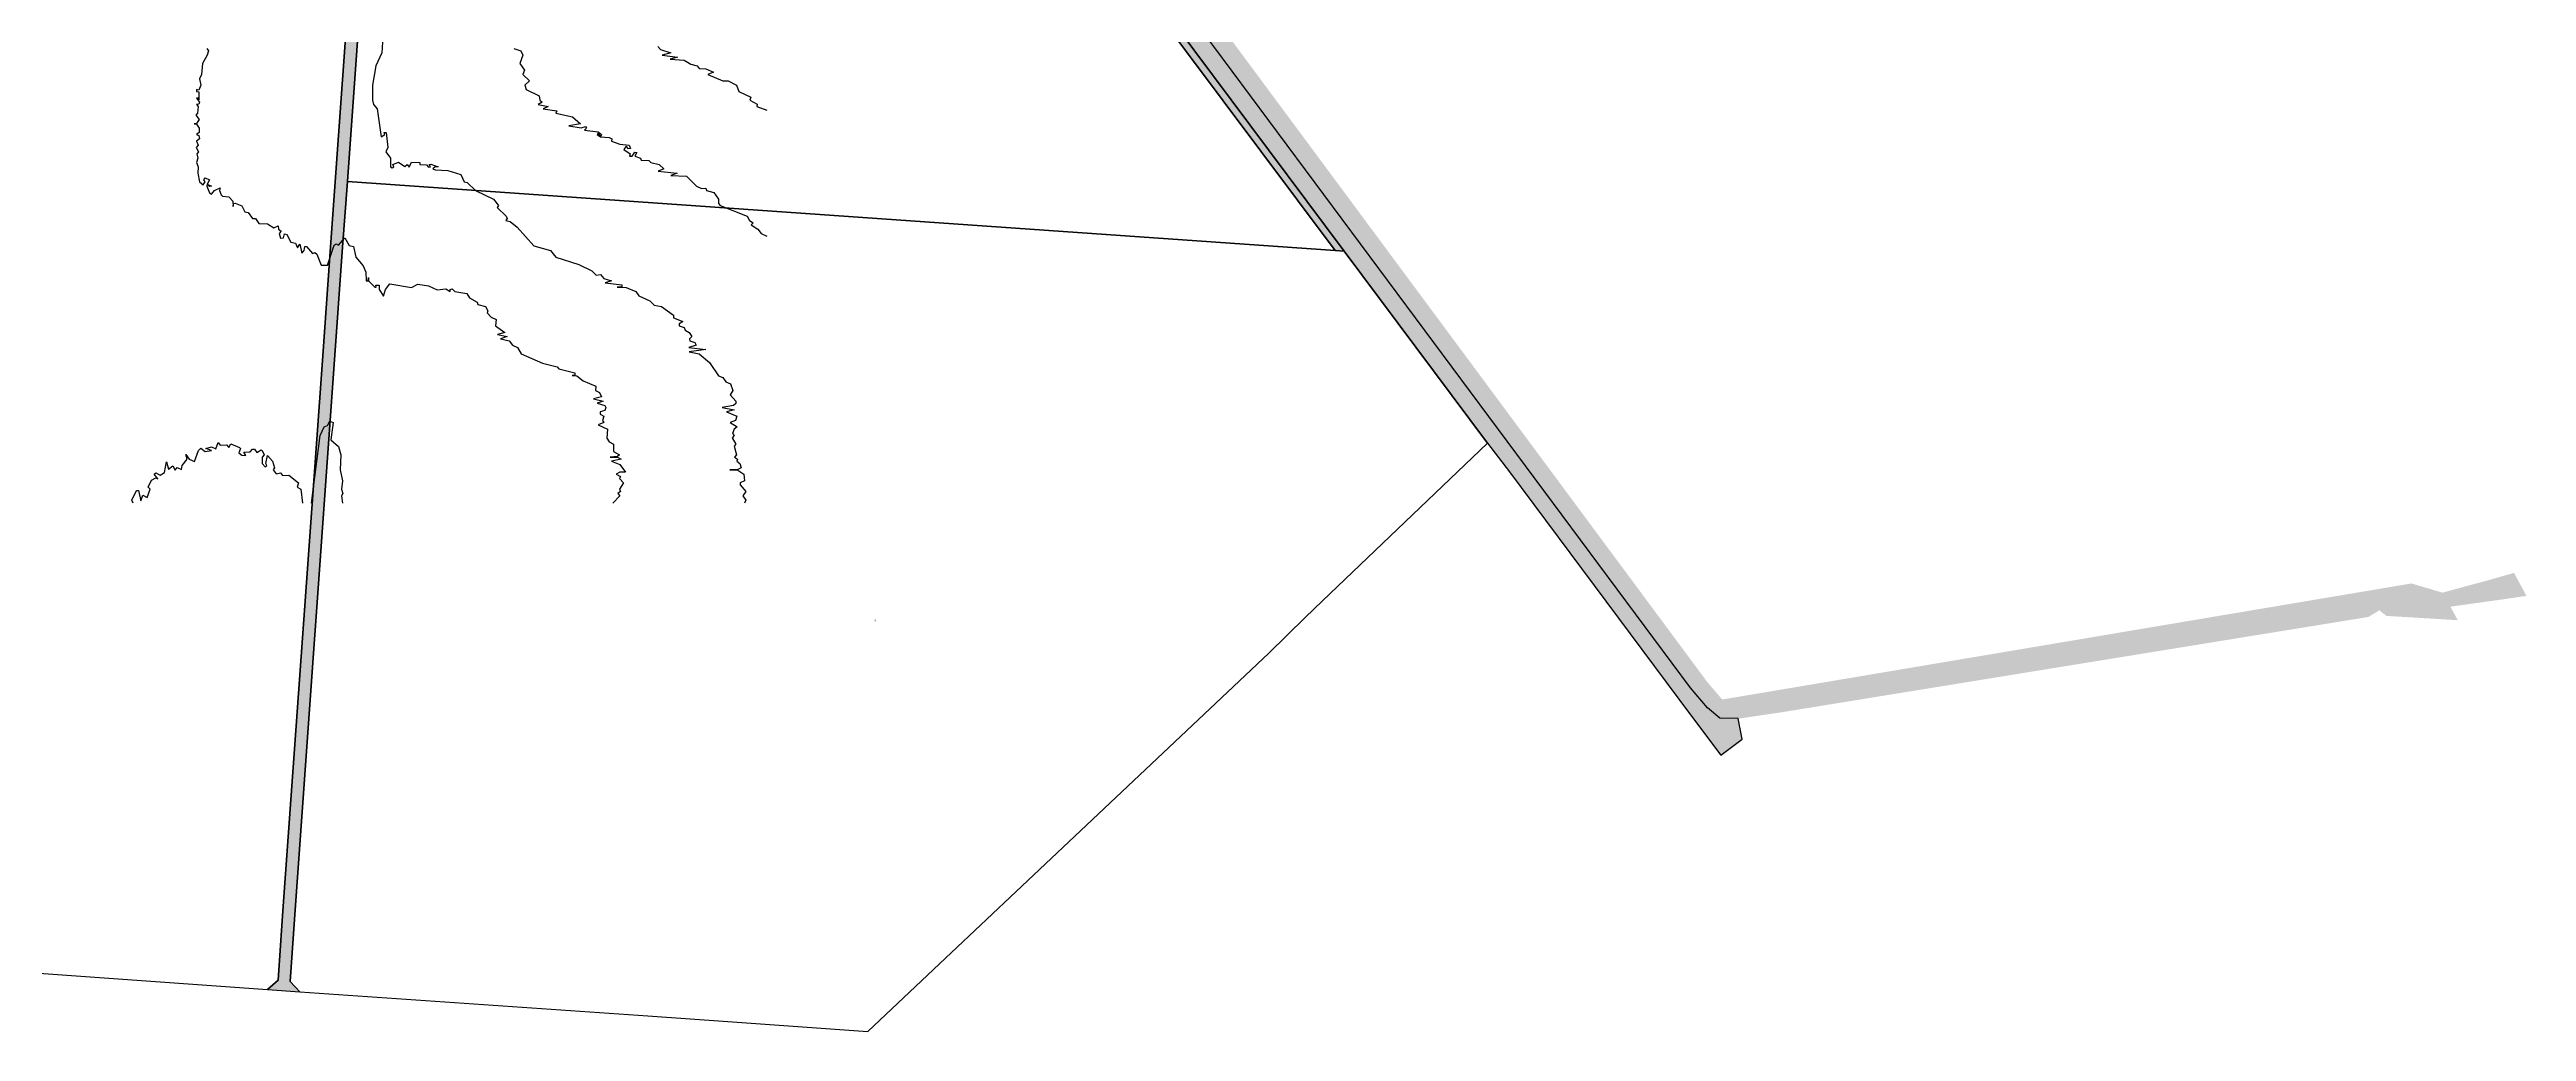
# Model space of a CAD drawing. Header units: millimetres. Extents: x 238 to 3518, y -74 to 2735.
# Drawn here: x 2365 to 3518, y 568 to 1025 of the extents above; entities that cross this region are included whole.
import ezdxf
from ezdxf.enums import TextEntityAlignment as Align

# ---------------------------------------------------------------- set-up
doc = ezdxf.new("R2010")
doc.units = ezdxf.units.MM
for name, color, linetype in [('LP_Flurstueck_bez', 7, 'Continuous'), ('LP_Flurstuecke', 8, 'Continuous'), ('LP_Topographie_Hoehenlinien', 8, 'Continuous'), ('LP_Verkehr_Gewaesser', 150, 'Continuous'), ('LP_Verkehr_Wege_Plaetze', 252, 'Continuous')]:
    doc.layers.add(name, color=color, linetype=linetype)
doc.styles.get("Standard").update_dxf_attribs({"font": 'arial.ttf'})

msp = doc.modelspace()

# ---------------------------------------------------------------- hatches: boundary and pattern name
at = {"layer": 'LP_Verkehr_Gewaesser'}
for points in [[(2545, 1510.8), (2656.3, 1361.8), (2898.3, 1038), (2905.1, 1028.7), (2907, 1026.2), (3128.9, 727.9), (3136.7, 718.5), (3142.5, 713.7), (3151.1, 713.5), (3170.8, 716.4), (3444.4, 760.8), (3449.5, 763.9), (3452.8, 761.3), (3486, 759.3), (3482.6, 765.6), (3502.7, 768.4), (3518, 770.6), (3512.2, 781.3), (3499.9, 777.8), (3494.3, 776.3), (3478.9, 772.1), (3464.5, 776.4), (3355.1, 758), (3143.6, 722.4), (3136.6, 730.6), (2913.4, 1031.5), (2905.9, 1041.2), (2898.1, 1051.4), (2694.3, 1323.7), (2597.2, 1453.4), (2591.8, 1460.6), (2550.9, 1515.1), (2549.9, 1514.3), (2547.1, 1512.3)], [(2543.5, 1493.2), (2581.1, 1442.9), (2607.8, 1407.1), (2678.2, 1312.9), (2725.2, 1250), (2859.2, 1070.7), (2963.4, 931.2), (2967.6, 930.9), (2546.8, 1494.2)]]:
    msp.add_hatch(color=150, dxfattribs=at).paths.add_polyline_path(points)
at = {"layer": 'LP_Verkehr_Wege_Plaetze'}
for points in [[(2535.8, 1504.3), (2546.8, 1494.2), (2967.6, 930.9), (3034.3, 841.6), (3044.5, 828.3), (3128.9, 715.3), (3143, 696.5), (3148.5, 700.7), (3152.9, 704), (3151.1, 713.5), (3142.5, 713.7), (3136.7, 718.5), (3128.9, 727.9), (2907, 1026.2), (2905.1, 1028.7), (2898.3, 1038), (2656.3, 1361.8), (2545, 1510.8), (2539.1, 1506.6)], [(2466.4, 587.5), (2481.4, 586.5), (2477, 591.3), (2479.5, 626.8), (2497.5, 878.3), (2501.4, 932.8), (2503.6, 963.3), (2525.1, 1263.9), (2529.4, 1323.3), (2535.7, 1411.5), (2537.9, 1442.7), (2538.2, 1445.9), (2540.5, 1453.3), (2543.5, 1493.2), (2546.8, 1494.2), (2535.8, 1504.3), (2532.5, 1446.3), (2532.3, 1443), (2512.8, 1170.8), (2510.9, 1151.9), (2510.8, 1142.5), (2495.8, 933), (2491.8, 877.9), (2473.6, 624.1), (2471.3, 591.8)]]:
    msp.add_hatch(color=252, dxfattribs=at).paths.add_polyline_path(points)

# ---------------------------------------------------------------- linework, layer by layer
at = {"layer": 'LP_Flurstuecke', "color": 8}
for points in [[(2535.8, 1504.3), (2546.8, 1494.2), (2967.6, 930.9), (3034.3, 841.6), (3044.5, 828.3), (3128.9, 715.3), (3143, 696.5), (3148.5, 700.7), (3152.9, 704), (3151.1, 713.5), (3142.5, 713.7), (3136.7, 718.5), (3128.9, 727.9), (2907, 1026.2), (2905.1, 1028.7), (2898.3, 1038), (2656.3, 1361.8), (2545, 1510.8), (2539.1, 1506.6)], [(2543.5, 1493.2), (2581.1, 1442.9), (2607.8, 1407.1), (2678.2, 1312.9), (2725.2, 1250), (2859.2, 1070.7), (2963.4, 931.2), (2967.6, 930.9), (2546.8, 1494.2)], [(2503.6, 963.3), (2963.4, 931.2), (2859.2, 1070.7), (2725.2, 1250), (2525.1, 1263.9)], [(2477, 591.3), (2481.4, 586.5), (2643.4, 575.2), (2680.7, 572.6), (2745.9, 568), (2779.2, 599.4), (2812.2, 630.5), (2932.5, 744), (2949.4, 760.6), (2957.5, 768.3), (3034.3, 841.6), (2967.6, 930.9), (2963.4, 931.2), (2503.6, 963.3), (2501.4, 932.8), (2497.5, 878.3), (2479.5, 626.8)]]:
    msp.add_lwpolyline(points, close=True, dxfattribs=at)
for points in [[(2510.8, 1142.5), (2495.8, 933), (2491.8, 877.9), (2473.6, 624.1), (2471.3, 591.8), (2466.4, 587.5), (2481.4, 586.5), (2477, 591.3), (2479.5, 626.8), (2497.5, 878.3), (2501.4, 932.8), (2503.6, 963.3), (2525.1, 1263.9)], [(2351.2, 595.8), (2466.4, 587.5), (2471.3, 591.8), (2473.6, 624.1), (2491.8, 877.9), (2495.8, 933), (2510.8, 1142.5), (2510.9, 1151.9), (2509.8, 1157.7), (2507.1, 1162.8), (2502.8, 1167.2), (2497.3, 1170.3), (2488.8, 1173.6), (2480.4, 1175.7), (2459.1, 1179.5), (2393.6, 1187.2), (2367.8, 1190.3), (2284.2, 1198.4)]]:
    msp.add_lwpolyline(points, dxfattribs=at)
at = {"layer": 'LP_Topographie_Hoehenlinien', "color": 8}
for points in [[(2520, 1028.2), (2519.6, 1023.2), (2516.8, 1017.2), (2515.3, 1008.2), (2515.3, 1001.2), (2515.7, 999.2), (2517.4, 997.2), (2519.4, 984.2), (2521, 985.2), (2520.7, 986.2), (2521.7, 986.2), (2522.4, 979.2), (2521.5, 977.2), (2523.7, 974.2), (2523.7, 970.2), (2524.4, 969.8), (2525.2, 970.2), (2524.7, 971.2), (2527.4, 972.3), (2530.4, 970.3), (2531.4, 971.2), (2532.4, 970), (2533.4, 972.4), (2537.4, 972.2), (2537.4, 971.2), (2540.4, 971.1), (2541.4, 970), (2542.3, 970.2), (2541.7, 971.2), (2542.4, 971.4), (2545.9, 970.2), (2544.4, 970.2), (2543.3, 969.2), (2544.4, 968.8), (2550.4, 968.5), (2556.4, 966.7), (2558, 963.2), (2559.4, 962.9), (2563.2, 959.2), (2571.6, 955.2), (2573.9, 952.2), (2573.4, 951.2), (2577.5, 947.2), (2578, 946.2), (2577.4, 945.2), (2579.4, 944.8), (2582.7, 942.2), (2590.4, 933.5), (2598.2, 931.2), (2600.7, 928.2), (2611.4, 924.7), (2617.4, 921.8), (2619.4, 919.8), (2621.4, 920.1), (2623, 918.2), (2626.6, 917.2), (2623.6, 916.2), (2631.4, 915.3), (2631.4, 914.3), (2629.2, 914.2), (2633.4, 914.1), (2637.8, 912.2), (2639.3, 910.2), (2644.4, 907.8), (2646.4, 905.8), (2649.8, 905.2), (2655.4, 901.2), (2655.4, 900), (2659.7, 898.2), (2658, 897.2), (2658, 896.2), (2660.4, 895.4), (2660.8, 894.2), (2662.7, 893.2), (2663.9, 891.2), (2662.8, 890.2), (2663, 889.2), (2665.4, 888.5), (2666, 887.2), (2662.6, 886.2), (2670.5, 885.2), (2662.7, 884.2), (2667.3, 883.2), (2672.2, 879.2), (2676.4, 872.9), (2678.4, 872.2), (2679.7, 870.2), (2682, 869.2), (2683, 866.2), (2681.8, 864.2), (2684.5, 861.2), (2684.4, 860.1), (2683.4, 859.1), (2678, 858.2), (2683.6, 857.2), (2680.1, 856.2), (2684.9, 854.2), (2684.3, 852.2), (2681.8, 851.2), (2685, 849.2), (2683.6, 848.2), (2682.9, 846.2), (2683.6, 845.2), (2682.7, 844.2), (2684.5, 841.2), (2683.7, 840.2), (2684.7, 836.2), (2683.8, 835.2), (2685.2, 834.2), (2684.9, 833.2), (2686.3, 832.2), (2686.9, 830.2), (2685.4, 829.4), (2681.6, 829.2), (2685.4, 829.1), (2688.2, 827.2), (2688.5, 824.2), (2686.5, 823.2), (2686.4, 822.2), (2689.1, 819.2), (2687.7, 817.2), (2689.1, 815.2), (2688.4, 813.7)], [(2648.1, 1026.2), (2649.4, 1024.7), (2654.1, 1023.2), (2650.1, 1022.2), (2657.3, 1021.2), (2653.8, 1020.2), (2660.4, 1019.8), (2663.4, 1017.9), (2666.5, 1017.2), (2667.4, 1016), (2670.4, 1015.8), (2674, 1014.2), (2671.4, 1013.2), (2678.4, 1010.2), (2680.8, 1010.2), (2684.7, 1008.2), (2685.8, 1005.2), (2691.4, 1002.6), (2690.9, 1001.2), (2694.4, 999.4), (2694.2, 998.2), (2698.9, 996.6)], [(2438.1, 1025.2), (2439, 1024.2), (2438.4, 1022.2), (2436.1, 1018.2), (2435.7, 1013.2), (2434.8, 1011.2), (2435.4, 1008.2), (2434.4, 1005.9), (2433.4, 1006.2), (2433.4, 1005.2), (2434.4, 1005), (2434.4, 1001.3), (2434.2, 1002.2), (2433.3, 1002.2), (2434.8, 1000.2), (2434.4, 999.4), (2433.4, 999.2), (2434.1, 998.2), (2433.9, 995.2), (2433.1, 994.2), (2434.6, 992.2), (2433.4, 990.4), (2432.3, 990.2), (2433.4, 990.1), (2434.6, 988.2), (2434.6, 986.2), (2433.3, 985.2), (2434.4, 984.7), (2434.8, 983.2), (2433.3, 982.2), (2434.2, 980.2), (2433.2, 979.2), (2434.3, 977.2), (2433.5, 976.2), (2434, 974.2), (2433.3, 972.2), (2434.2, 970.2), (2434, 967.2), (2434.8, 963.2), (2436.4, 961.8), (2437.4, 963.2), (2436.8, 964.2), (2437.4, 965), (2439.4, 964.2), (2438.4, 962.2), (2440.4, 961.2), (2439.4, 961.1), (2438.4, 962.2), (2438.1, 961.2), (2439.4, 958.1), (2440.4, 957.5), (2441.8, 959.2), (2444.4, 960.4), (2444, 959.2), (2444.8, 957.2), (2445.4, 956.5), (2448.4, 956.2), (2450.3, 954.2), (2450.4, 951.8), (2450.6, 953.2), (2451.4, 953.3), (2454.4, 952.1), (2455.8, 949.2), (2457.4, 948.9), (2459.4, 946.1), (2460.8, 946.2), (2462.4, 943.8), (2466.4, 943.6), (2469.4, 941.8), (2471.4, 942.7), (2471.6, 941.2), (2472.7, 940.2), (2471.9, 939.2), (2472.4, 937), (2473.9, 937.2), (2474.4, 939.1), (2475.4, 938.7), (2477.2, 935.2), (2479.4, 934.7), (2480.4, 932.5), (2481.4, 934.2), (2482.4, 930.1), (2483.5, 931.2), (2483.8, 933.2), (2484.6, 933.2), (2487.4, 929.8), (2488.4, 930.4), (2489.4, 929.5), (2491.4, 924.5), (2494.4, 924.5), (2497.4, 933.7), (2498.4, 934.4), (2499.4, 933.8), (2502.4, 937.2), (2504.4, 933.6), (2506.4, 933.2), (2507.6, 928.2), (2510.9, 924.2), (2512.2, 921.2), (2512.3, 917.2), (2513.2, 917.2), (2513.4, 918.7), (2513.5, 917.2), (2516.3, 914.2), (2517, 914.2), (2516.8, 915.2), (2518.4, 915.2), (2518.4, 913.2), (2520.4, 910), (2521.3, 913.2), (2523.4, 915.8), (2533.4, 914), (2536.4, 915.6), (2541.4, 914.8), (2545.4, 913), (2549.4, 913.4), (2551.4, 912.2), (2551.5, 913.2), (2552.4, 913.4), (2553.6, 912.2), (2559.2, 911.2), (2560.4, 909.2), (2564, 907.2), (2564.4, 906.2), (2567.9, 905.2), (2569, 903.2), (2568.6, 902.2), (2570.5, 900.2), (2572.9, 899.2), (2572.6, 896.2), (2576.9, 893.2), (2573.5, 892.2), (2577.9, 891.2), (2574.9, 890.2), (2578.9, 889.2), (2580.4, 887.2), (2582.8, 886.2), (2584.5, 883.2), (2594.4, 878.9), (2601.2, 877.2), (2602.1, 876.2), (2609.4, 874.4), (2609.4, 873.3), (2608.3, 873.2), (2610.4, 873), (2613.4, 870.7), (2619.3, 868.2), (2619.1, 866.2), (2621, 865.2), (2621.9, 863.2), (2618.1, 862.2), (2622.7, 861.2), (2619.9, 860.2), (2623.5, 859.2), (2623.9, 858.2), (2623.4, 856.8), (2621.3, 856.2), (2621.3, 855.2), (2622.9, 854.2), (2622.3, 852.2), (2623, 851.2), (2620.3, 850.2), (2624.7, 848.2), (2624.4, 844), (2625.4, 842.2), (2627.5, 841.2), (2627.4, 837.8), (2630.3, 836.2), (2629.4, 835.4), (2625.9, 835.2), (2629.4, 835.2), (2631.1, 834.2), (2626.5, 833.2), (2630.4, 831.8), (2633, 828.2), (2630.4, 828.2), (2628.7, 827.2), (2630.7, 826.2), (2630.2, 825.2), (2632.1, 823.2), (2630.3, 820.2), (2630.8, 819.2), (2629.5, 818.2), (2630.4, 817.1), (2627.2, 813.7)], [(2581.1, 1025.2), (2584.3, 1024.2), (2585.2, 1022.2), (2583.8, 1018.2), (2586, 1015.2), (2585.3, 1013.2), (2588.4, 1010.2), (2586.2, 1008.2), (2586.8, 1006.2), (2592.9, 1003.2), (2593.2, 1001.2), (2594.2, 1000.2), (2592.4, 999.2), (2597.1, 998.2), (2594.8, 997.2), (2601.1, 996.2), (2600.7, 995.2), (2608.4, 993.5), (2612.1, 990.2), (2606.7, 989.2), (2612.4, 988.3), (2614.4, 988.9), (2614.9, 988.2), (2613.9, 987.2), (2620.4, 986.5), (2621.9, 985.2), (2621.4, 984.4), (2620.4, 985.8), (2619.8, 985.2), (2621.4, 984.2), (2625.4, 983.8), (2626.7, 983.2), (2626.6, 982.2), (2630.4, 980.7), (2634.7, 980.2), (2635.4, 978.7), (2634.4, 978.5), (2633.4, 979.8), (2632.3, 978.2), (2635.2, 976.2), (2634.9, 975.2), (2636.2, 975.2), (2637.4, 977), (2638.4, 976.9), (2637.4, 975.2), (2640, 974.2), (2640.4, 973.3), (2644, 973.2), (2644.9, 972.2), (2648.8, 971.2), (2650.9, 969.2), (2648.2, 968.2), (2657.1, 967.2), (2654.1, 966.2), (2661.4, 965.8), (2666.1, 961.2), (2668.4, 960.1), (2670.4, 960.2), (2670.8, 959.2), (2674.2, 958.2), (2676.4, 955.2), (2676.4, 953.2), (2677.2, 952.2), (2689.7, 947.2), (2690.8, 945.2), (2692.5, 944.2), (2691.5, 943.2), (2694.7, 941.2), (2696.2, 939.2), (2698.9, 938)], [(2403.8, 813.7), (2403.3, 815.2), (2405.4, 819.6), (2406.4, 819.6), (2407.4, 814.8), (2408.4, 817.5), (2410.4, 816.4), (2411.8, 820.2), (2410.9, 821.2), (2412.4, 824.5), (2414.4, 825.6), (2415.4, 825.1), (2413.7, 827.2), (2414.4, 827.8), (2416.4, 826.8), (2418.4, 828), (2419.4, 833), (2420.4, 829.6), (2422.4, 831.1), (2423.4, 829.1), (2424.4, 830.3), (2426.4, 829.4), (2426.7, 831.2), (2429, 834.2), (2428.4, 836.3), (2429.9, 834.2), (2432.4, 833.1), (2434.3, 838.2), (2435.4, 839.4), (2437.4, 837.8), (2440.4, 838.2), (2437.7, 839.2), (2440.4, 839.9), (2442.4, 839), (2443.4, 841.9), (2444.4, 840.7), (2447.4, 840.9), (2448.4, 839.7), (2449.4, 841.3), (2453.4, 839.7), (2453.9, 839.2), (2453, 837.2), (2454.4, 836), (2456.4, 835.9), (2455.4, 837.4), (2458.4, 837.6), (2459.4, 838.8), (2460.4, 838.9), (2461.4, 837.3), (2463.4, 838.6), (2464, 838.2), (2464.8, 836.2), (2463.9, 835.2), (2463.9, 832.2), (2465.4, 830.6), (2466.1, 831.2), (2465.7, 832.2), (2466.4, 835.9), (2468.8, 833.2), (2469.6, 830.2), (2469.1, 829.2), (2470.4, 827.4), (2472.4, 827.8), (2473.4, 826.6), (2476.4, 826.7), (2480.8, 823.2), (2480.2, 821.2), (2482, 820.2), (2482.7, 813.7)], [(2486.9, 813.7), (2490.9, 845.2), (2492.8, 849.2), (2494.4, 849.8), (2495.4, 851.9), (2497, 851.2), (2495.9, 843.2), (2499.4, 840.1), (2500.5, 836.2), (2500.2, 829.2), (2501.4, 824.2), (2500.9, 820.2), (2501.5, 818.2), (2500.8, 817.2), (2501.4, 813.7)]]:
    msp.add_lwpolyline(points, dxfattribs=at)

# ---------------------------------------------------------------- texts
at = {"layer": 'LP_Flurstueck_bez', "color": 7}
msp.add_text('9', height=1, dxfattribs=at).set_placement((2749.3, 759.1), align=Align.MIDDLE_CENTER)

doc.saveas('drawing.dxf')
